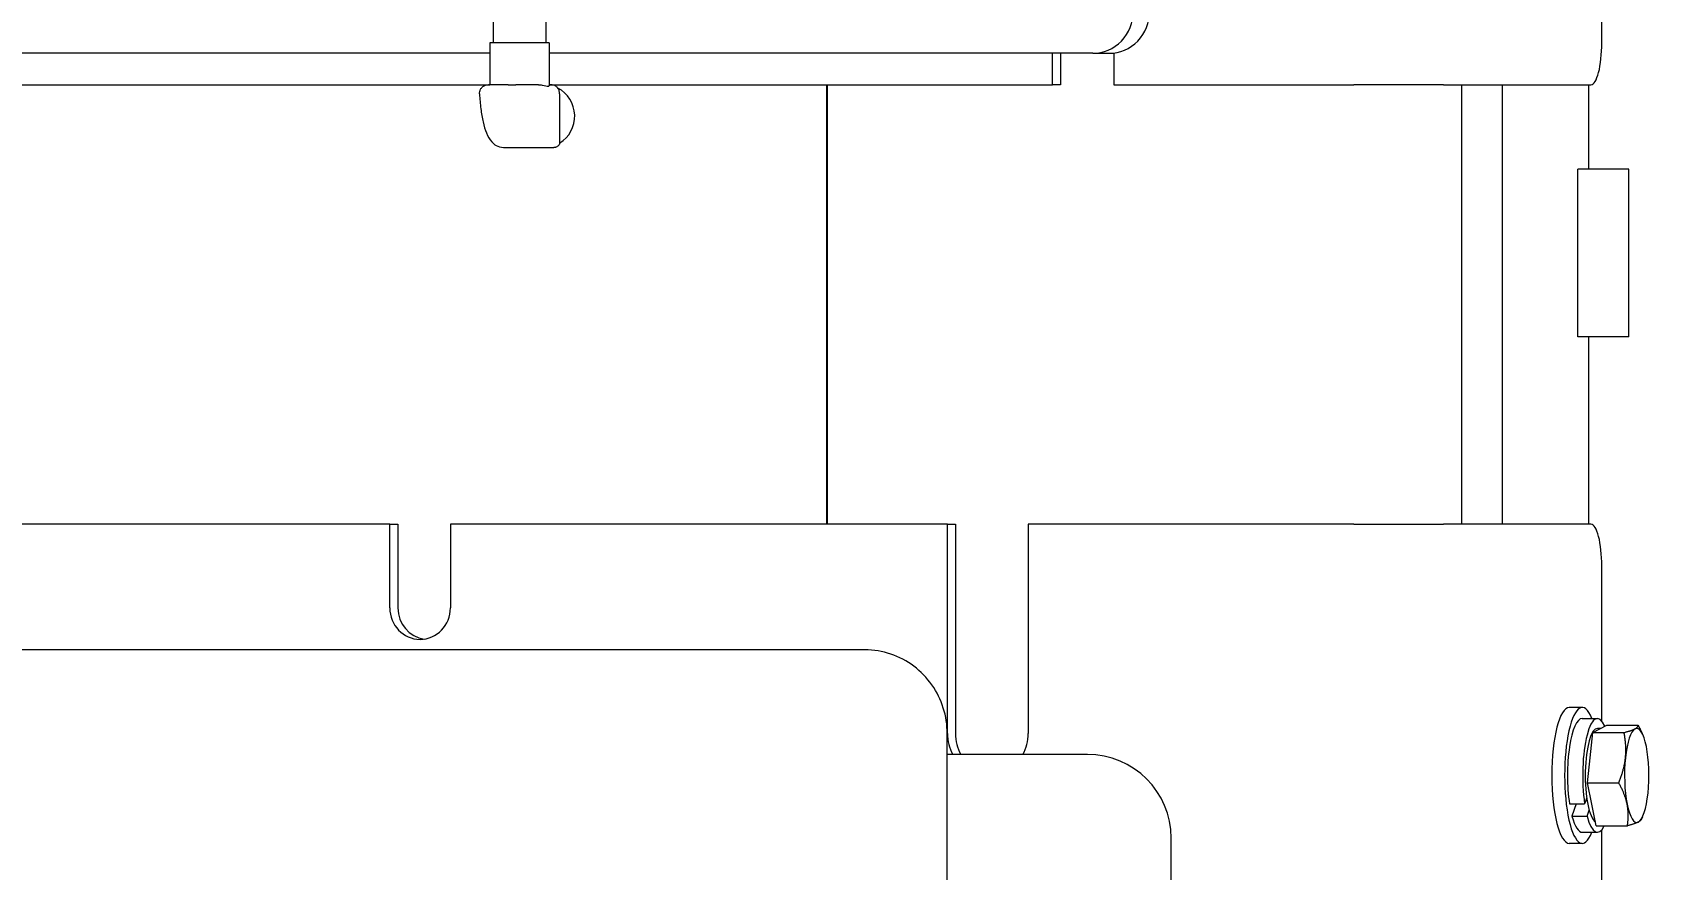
# Model space of a CAD drawing. Header units: inches. Extents: x 17 to 469, y 7 to 301.
# Drawn here: x 356.19 to 365.85, y 109.96 to 114.96 of the extents above; entities that cross this region are included whole.
import ezdxf

# ---------------------------------------------------------------- set-up
doc = ezdxf.new("R2010")
doc.units = ezdxf.units.IN
doc.header["$LTSCALE"] = 14
doc.header["$MEASUREMENT"] = 0
doc.layers.add('Dimension (ANSI)', color=7, linetype='Continuous', lineweight=25)
doc.layers.add('Visible (ANSI)', color=7, linetype='Continuous', lineweight=50)
doc.styles.add('MEMCOR Medium', font='arial.ttf')
doc.dimstyles.new('Default (ANSI)', dxfattribs={"dimscale": 14, "dimtxt": 0.15, "dimasz": 0.098425, "dimexe": 0.125, "dimexo": 0.0625, "dimgap": 0.031496, "dimtad": 0, "dimtih": 1, "dimtoh": 1, "dimdec": 4, "dimrnd": 1e-08, "dimzin": 3, "dimdsep": 46, "dimlunit": 5, "dimtxsty": 'MEMCOR Medium', "dimcen": 0.09, "dimdle": 0.393701, "dimclrd": 256, "dimclre": 256, "dimclrt": 256, "dimadec": 0, "dimazin": 1, "dimtfac": 0.8, "dimtofl": 0, "dimtmove": 0, "dimatfit": 3, "dimfxl": 1, "dimfrac": 1, "dimtolj": 1, "dimtzin": 4, "dimlwd": -1, "dimlwe": -1, "dimarcsym": 0})

# ---------------------------------------------------------------- blocks, each defined once
blk = doc.blocks.new('*D18')
at = {"layer": 'Defpoints', "color": 0, "transparency": 16777216}
for p in [(360.5183, 145.5319), (302.6019, 55.8079), (347.0113, 55.8079)]:
    blk.add_point(p, dxfattribs=at)
at = {"layer": 'Dimension (ANSI)', "transparency": 16777216}
for p, q in [((359.6433, 145.5319), (300.8519, 145.5319)), ((302.6019, 144.1539), (302.6019, 107.8402)), ((302.6019, 57.1858), (302.6019, 93.4996)), ((346.1363, 55.8079), (300.8519, 55.8079))]:
    blk.add_line(p, q, dxfattribs=at)
for points in [[(302.3722, 144.1539), (302.8315, 144.1539), (302.6019, 145.5319)], [(302.3722, 57.1858), (302.8315, 57.1858), (302.6019, 55.8079)]]:
    blk.add_solid(points, dxfattribs=at)
at = {"layer": 'Dimension (ANSI)', "transparency": 16777216, "char_height": 2.1, "attachment_point": 5, "style": 'MEMCOR Medium'}
for s, insert in [('\\A1; \\fArial|b0|i0;89{\\H0.8x;\\S3#4;} in', (302.6019, 102.8271)), ('\\A1;[2279.0 mm]{\\P\\fArial|b0|i0;SHIPPING HEIGHT\\P\\fArial|b0|i0;REF.}', (302.6019, 95.6567))]:
    blk.add_mtext(s, dxfattribs=dict(at, insert=insert))

msp = doc.modelspace()

# ---------------------------------------------------------------- linework, layer by layer
at = {"layer": 'Visible (ANSI)', "linetype": 'Continuous', "lineweight": 18}
for p, q in [((365.565799, 114.901895), (365.565799, 115.333655)), ((358.944896, 115.02686), (358.944896, 114.90186)), ((359.258857, 115.02686), (359.258857, 114.90186)), ((359.279375, 114.90186), (358.924377, 114.90186)), ((358.924377, 114.90186), (358.924377, 114.65186)), ((359.279375, 114.90186), (359.279375, 114.645861)), ((358.924377, 114.839395), (352.880184, 114.839395)), ((362.526098, 114.839395), (359.279375, 114.839395)), ((362.284941, 114.651895), (362.284941, 114.839395)), ((362.333469, 114.839395), (362.333469, 114.651895)), ((362.526098, 114.839395), (362.623155, 114.839395)), ((362.651993, 114.841184), (362.651993, 114.651895)), ((352.880184, 114.651895), (358.924377, 114.651895)), ((359.033563, 114.65186), (358.916543, 114.65186)), ((359.196144, 114.65186), (359.079124, 114.65186)), ((359.215082, 114.65186), (359.196144, 114.65186)), ((359.279375, 114.651895), (362.284941, 114.651895)), ((359.287548, 114.65186), (359.279375, 114.65186)), ((359.341636, 114.597772), (359.341636, 114.30717)), ((360.936837, 114.651895), (360.936837, 112.026895)), ((360.936843, 112.026895), (360.936843, 114.651895)), ((360.939712, 114.651895), (360.939712, 112.026895)), ((360.939717, 112.026895), (360.939717, 114.651895)), ((362.333469, 114.651895), (362.284941, 114.651895)), ((362.651993, 114.651895), (364.084804, 114.651895)), ((364.62063, 114.651895), (364.084804, 114.651895)), ((364.62063, 114.651895), (365.501094, 114.651895)), ((364.729178, 112.026895), (364.729178, 114.651895)), ((364.970659, 114.651895), (364.970659, 112.026895)), ((365.488298, 114.146895), (365.488298, 114.651895)), ((359.005497, 114.27686), (359.307243, 114.27686)), ((365.728075, 114.146895), (365.423593, 114.146895)), ((365.423593, 113.146895), (365.423593, 114.146895)), ((365.728075, 113.146895), (365.728075, 114.146895)), ((365.728075, 113.146895), (365.423593, 113.146895)), ((365.488298, 112.026895), (365.488298, 113.146895)), ((358.32706, 112.026895), (353.878971, 112.026895)), ((358.32706, 111.526895), (358.32706, 112.026895)), ((358.32706, 112.026895), (358.375588, 112.026895)), ((358.375588, 112.026895), (358.375588, 111.526895)), ((361.657089, 112.026895), (358.689282, 112.026895)), ((358.689282, 112.026895), (358.689282, 111.526895)), ((361.657089, 110.776895), (361.657089, 112.026895)), ((361.657089, 112.026895), (361.705618, 112.026895)), ((361.705618, 112.026895), (361.705618, 110.776895)), ((364.084804, 112.026895), (362.140052, 112.026895)), ((362.140052, 112.026895), (362.140052, 110.776895)), ((364.084804, 112.026895), (364.62063, 112.026895)), ((365.501094, 112.026895), (364.62063, 112.026895)), ((365.565799, 110.851664), (365.565799, 111.776895)), ((361.10027, 111.276895), (347.094346, 111.276895)), ((361.164975, 111.276895), (361.10027, 111.276895)), ((365.448959, 110.932895), (365.371685, 110.932895)), ((365.448959, 110.866895), (365.539756, 110.866895)), ((365.512344, 110.783001), (365.553937, 110.805242)), ((365.558899, 110.807895), (365.539756, 110.807895)), ((365.553937, 110.805242), (365.595531, 110.827483)), ((365.595531, 110.827483), (365.78186, 110.827483)), ((365.808233, 110.7758), (365.796101, 110.800359)), ((361.656456, 94.026895), (361.656456, 110.776895)), ((365.496533, 110.632707), (365.512344, 110.783001)), ((365.512344, 110.783001), (365.698673, 110.783001)), ((362.493745, 110.651895), (361.656456, 110.651895)), ((365.480722, 110.482413), (365.496533, 110.632707)), ((365.480722, 110.482413), (365.667051, 110.482413)), ((365.506503, 110.35436), (365.480722, 110.482413)), ((365.372699, 110.357235), (365.463496, 110.357235)), ((365.412323, 110.357235), (365.387637, 110.283041)), ((365.475691, 110.393888), (365.463496, 110.357235)), ((365.469888, 110.376446), (365.47833, 110.376446)), ((365.478434, 110.283041), (365.490629, 110.319693)), ((365.532285, 110.226307), (365.506503, 110.35436)), ((365.387637, 110.283041), (365.478434, 110.283041)), ((365.532285, 110.226307), (365.718614, 110.226307)), ((365.808233, 110.27799), (365.80053, 110.262396)), ((362.993745, 94.651895), (362.993745, 110.151895)), ((365.448959, 110.120895), (365.371685, 110.120895)), ((365.448959, 110.186895), (365.539756, 110.186895)), ((365.565799, 109.776895), (365.565799, 110.202126))]:
    msp.add_line(p, q, dxfattribs=at)
msp.add_arc((362.493745, 110.151895), 0.5, 0, 90, dxfattribs=at)
for centre, major_axis, ratio, start_param, end_param in [((362.526098, 115.089395), (0, -0.25), 0.96592583, 0, 1.57079633), ((362.623155, 115.089395), (0, -0.25), 0.96592583, 0, 1.57079633), ((365.501094, 114.901895), (0, -0.25), 0.25881905, 0, 1.57079633), ((359.252569, 114.46436), (0, 0.18526), 0.96592583, 3.66111512, 5.83059742), ((365.501094, 111.776895), (0, 0.25), 0.25881905, 4.71238898, 6.28318531), ((358.508171, 111.526895), (0, -0.1875), 0.96592583, 4.71238898, 7.85398163), ((358.556699, 111.526895), (0, -0.1875), 0.96592583, 4.71238898, 6.14880665), ((365.371685, 110.526895), (0, 0.406), 0.25881905, 0, 3.14159263), ((365.448959, 110.526895), (0, 0.406), 0.25881905, 5.70496827, 10.002995), ((365.539756, 110.526895), (0, 0.34), 0.25881905, 5.75884083, 8.37642639), ((365.448959, 110.526895), (0, 0.34), 0.25881905, 0, 2.09324108), ((365.539756, 110.526895), (0, -0.281), 0.25881905, 3.14159265, 6.11437925), ((365.77448, 110.526895), (0, 0.281), 0.25881905, 0.13752536, 1.18472291), ((365.77448, 110.526895), (0, 0.281), 0.25881905, 5.37351312, 6.42071067), ((361.898571, 110.776895), (0, 0.25), 0.96592583, 1.57079633, 2.0943951), ((361.947099, 110.776895), (0, -0.25), 0.96592583, 4.71238898, 5.23598776), ((361.898571, 110.776895), (0, -0.25), 0.96592583, 1.04719755, 1.57079633), ((365.77448, 110.526895), (0, 0.281), 0.25881905, 4.32631557, 5.37351312), ((365.77448, 110.526895), (0, -0.281), 0.25881905, 4.32631557, 5.37351312), ((365.77448, 110.526895), (0, -0.281), 0.25881905, 0.13752536, 1.18472291), ((365.77448, 110.526895), (0, -0.281), 0.25881905, 5.37351312, 6.42071067), ((365.448959, 110.526895), (0, -0.34), 0.25881905, 5.5121925, 6.28318531), ((365.539756, 110.526895), (0, -0.34), 0.25881905, 5.5121925, 6.76945425)]:
    msp.add_ellipse(centre, major_axis=major_axis, ratio=ratio, start_param=start_param, end_param=end_param, dxfattribs=at)
for points, knots in [([(358.863329, 114.596562), (358.863133, 114.601003), (358.86342, 114.605639), (358.865382, 114.615214), (358.867056, 114.620122), (358.872275, 114.629741), (358.875872, 114.634473), (358.884639, 114.642295), (358.889713, 114.645518), (358.900547, 114.649923), (358.90622, 114.651235), (358.913469, 114.651802), (358.915014, 114.65186), (358.916543, 114.65186)], [-0.131372922, -0.131372922, -0.131372922, -0.131372922, -0.105098337, -0.105098337, -0.078823753, -0.078823753, -0.052549169, -0.052549169, -0.028410233, -0.028410233, -0.006064996, -0.006064996, 0, 0, 0, 0]), ([(358.863329, 114.596562), (358.864668, 114.566221), (358.867115, 114.536515), (358.874136, 114.48026), (358.878698, 114.453729), (358.889941, 114.405158), (358.896556, 114.383157), (358.912841, 114.343645), (358.922069, 114.325986), (358.943507, 114.302135), (358.951751, 114.29474), (358.974234, 114.281785), (358.989589, 114.27686), (359.005497, 114.27686)], [1.73973282, 1.73973282, 1.73973282, 1.73973282, 2.02010479, 2.02010479, 2.30047675, 2.30047675, 2.58084872, 2.58084872, 2.86122069, 2.86122069, 2.99354499, 2.99354499, 3.14159265, 3.14159265, 3.14159265, 3.14159265]), ([(359.033563, 114.65186), (359.041012, 114.651901), (359.048558, 114.651819), (359.055936, 114.651819), (359.063314, 114.651819), (359.071135, 114.651901), (359.079124, 114.65186)], [1.118517942, 1.118517942, 1.118517942, 1.118517942, 1.176718059, 1.176718059, 1.176718059, 1.234918175, 1.234918175, 1.234918175, 1.234918175]), ([(359.215082, 114.65186), (359.22287, 114.651863), (359.230211, 114.651041), (359.253844, 114.647027), (359.266557, 114.642582), (359.273327, 114.642582), (359.277309, 114.642582), (359.279317, 114.64412), (359.279331, 114.645972)], [2.000751798, 2.000751798, 2.000751798, 2.000751798, 2.079672535, 2.079672535, 2.279000165, 2.279000165, 2.279000165, 2.3962456, 2.3962456, 2.3962456, 2.3962456]), ([(359.341636, 114.597772), (359.341636, 114.603221), (359.340893, 114.608778), (359.337652, 114.619622), (359.335141, 114.624903), (359.328412, 114.63442), (359.324196, 114.638636), (359.314789, 114.645288), (359.309642, 114.64776), (359.298938, 114.651043), (359.29338, 114.651824), (359.2878, 114.65186), (359.287674, 114.65186), (359.287548, 114.65186)], [-1.30899694, -1.30899694, -1.30899694, -1.30899694, -1.04719755, -1.04719755, -0.78539816, -0.78539816, -0.52359878, -0.52359878, -0.26786111, -0.26786111, -0.00606173, -0.00606173, 0, 0, 0, 0]), ([(359.341636, 114.30717), (359.341636, 114.303961), (359.341084, 114.300661), (359.339109, 114.294687), (359.337689, 114.292062), (359.334385, 114.287331), (359.332502, 114.285483), (359.328413, 114.282063), (359.326451, 114.280984), (359.322238, 114.278897), (359.320588, 114.278441), (359.317519, 114.277607), (359.316436, 114.277441), (359.314478, 114.277153), (359.313733, 114.277086), (359.312112, 114.276957), (359.311378, 114.276927), (359.309981, 114.276882), (359.309333, 114.276872), (359.308203, 114.276862), (359.307728, 114.27686), (359.307243, 114.27686)], [0.0214908002, 0.0214908002, 0.0214908002, 0.0214908002, 0.0225662446, 0.0225662446, 0.023685508, 0.023685508, 0.0250862028, 0.0250862028, 0.0271622005, 0.0271622005, 0.0306484982, 0.0306484982, 0.0354416377, 0.0354416377, 0.0412039081, 0.0412039081, 0.0498691068, 0.0498691068, 0.0585343055, 0.0585343055, 0.0648167937, 0.0648167937, 0.0648167937, 0.0648167937]), ([(361.656456, 110.776895), (361.656456, 110.828363), (361.648601, 110.87983), (361.61773, 110.978192), (361.594708, 111.025082), (361.535239, 111.109822), (361.498786, 111.147655), (361.415598, 111.210227), (361.368868, 111.23494), (361.269867, 111.268242), (361.217636, 111.276851), (361.165244, 111.276895), (361.16511, 111.276895), (361.164975, 111.276895)], [0, 0, 0, 0, 0.31415927, 0.31415927, 0.62831853, 0.62831853, 0.9424778, 0.9424778, 1.25663706, 1.25663706, 1.56998886, 1.56998886, 1.57079633, 1.57079633, 1.57079633, 1.57079633])]:
    msp.add_open_spline(points, degree=3, knots=knots, dxfattribs=at)
for points, weights in [([(365.698673, 110.783001), (365.745206, 110.79492), (365.764509, 110.805242)], [1, 1.0379548493, 1]), ([(365.764509, 110.805242), (365.783813, 110.815564), (365.78186, 110.827483)], [1, 1.0379548493, 1]), ([(365.78186, 110.827483), (365.789568, 110.813584), (365.796101, 110.800359)], [1, 1.00746159334, 1.01198941795]), ([(365.707105, 110.632707), (365.714443, 110.702458), (365.698673, 110.783001)], [1, 1.0379548493, 1]), ([(365.667051, 110.482413), (365.699767, 110.562955), (365.707105, 110.632707)], [1, 1.0379548493, 1]), ([(365.717075, 110.35436), (365.70511, 110.413789), (365.667051, 110.482413)], [1, 1.0379548493, 1]), ([(365.718614, 110.226307), (365.729041, 110.29493), (365.717075, 110.35436)], [1, 1.0379548493, 1]), ([(365.78445, 110.248548), (365.765147, 110.238226), (365.718614, 110.226307)], [1, 1.0379548493, 1]), ([(365.80053, 110.262396), (365.797006, 110.255262), (365.78445, 110.248548)], [1.01744879748, 1.0243634628, 1])]:
    msp.add_rational_spline(points, weights, degree=2, dxfattribs=at)

# ---------------------------------------------------------------- dimensions: what is measured, and where the dimension line sits
at = {"layer": 'Dimension (ANSI)'}
dim = msp.add_linear_dim(base=(302.601876, 55.807895), p1=(360.518277, 145.531895), p2=(347.011325, 55.807895), angle=90, text=' \\fArial|b0|i0;<> in\\X[2279.0 mm]{\\P\\fArial|b0|i0;SHIPPING HEIGHT\\P\\fArial|b0|i0;REF.}', dimstyle='Default (ANSI)', override={"dimgap": 0.031496, "dimdec": 4, "dimpost": '', "dimtol": 0, "dimlim": 0, "dimtp": 0, "dimtm": 0, "dimtdec": 2, "dimatfit": 1}, dxfattribs=at)
dim.commit()
dim.dimension.update_dxf_attribs({"geometry": '*D18', "text_midpoint": (302.601876, 100.669895), "dimtype": 160})

doc.saveas('drawing.dxf')
